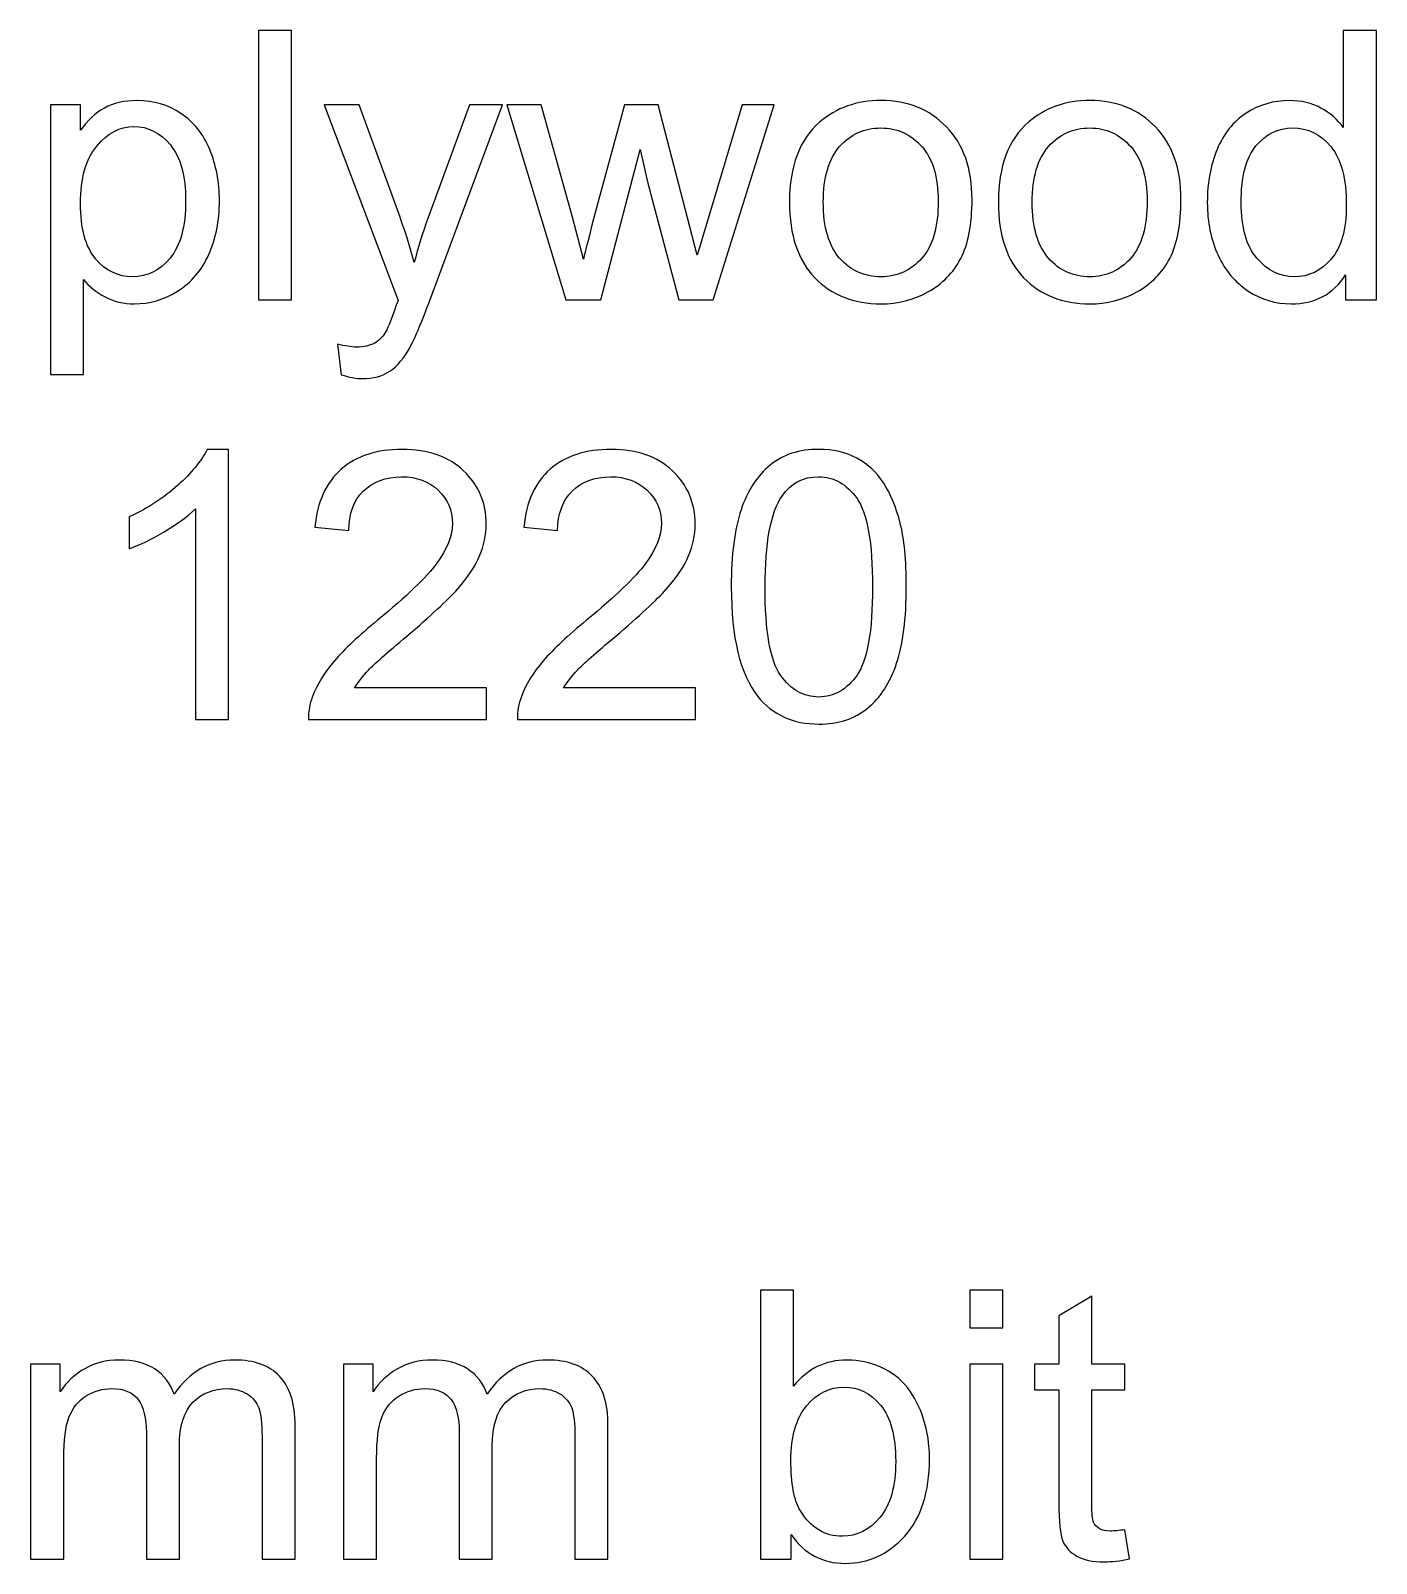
# Model space of a CAD drawing. Header units: centimetres. Extents: x -192 to 192, y -120 to 148.
# Drawn here: x -154.87 to -129.99, y 111.91 to 140.24 of the extents above; entities that cross this region are included whole.
import ezdxf

# ---------------------------------------------------------------- set-up
doc = ezdxf.new("R2010")
doc.units = ezdxf.units.CM
doc.header["$MEASUREMENT"] = 0
doc.layers.add('layer 1', color=7, linetype='Continuous')

msp = doc.modelspace()

# ---------------------------------------------------------------- linework, layer by layer
at = {"layer": 'layer 1', "color": 18}
for points, knots in [([(-150.65162, 135.26319), (-150.65162, 135.26319), (-150.65162, 140.23541), (-150.65162, 140.23541), (-150.65162, 140.23541), (-150.65162, 140.23541), (-150.04051, 140.23541), (-150.04051, 140.23541), (-150.04051, 140.23541), (-150.04051, 140.23541), (-150.04051, 135.26319), (-150.04051, 135.26319), (-150.04051, 135.26319), (-150.04051, 135.26319), (-150.65162, 135.26319), (-150.65162, 135.26319)], [0, 0, 0, 0, 0.2, 0.2, 0.2, 0.2, 0.4, 0.4, 0.4, 0.4, 0.6, 0.6, 0.6, 0.6, 1, 1, 1, 1]), ([(-130.55672, 135.26319), (-130.55672, 135.26319), (-130.55672, 135.72037), (-130.55672, 135.72037), (-130.55672, 135.72037), (-130.78473, 135.36504), (-131.12038, 135.1868), (-131.56366, 135.1868), (-131.56366, 135.1868), (-131.8507, 135.1868), (-132.11459, 135.2655), (-132.35417, 135.42407), (-132.35417, 135.42407), (-132.59491, 135.58148), (-132.78126, 135.80254), (-132.91436, 136.08495), (-132.91436, 136.08495), (-133.0463, 136.36851), (-133.11227, 136.69374), (-133.11227, 137.0618), (-133.11227, 137.0618), (-133.11227, 137.4206), (-133.05209, 137.74583), (-132.93288, 138.03865), (-132.93288, 138.03865), (-132.81251, 138.33032), (-132.63311, 138.55485), (-132.39352, 138.70995), (-132.39352, 138.70995), (-132.1551, 138.8662), (-131.88658, 138.94374), (-131.59144, 138.94374), (-131.59144, 138.94374), (-131.37385, 138.94374), (-131.18056, 138.89745), (-131.01158, 138.80601), (-131.01158, 138.80601), (-130.8426, 138.71458), (-130.70487, 138.59421), (-130.59839, 138.44722), (-130.59839, 138.44722), (-130.59839, 138.44722), (-130.59839, 140.23541), (-130.59839, 140.23541), (-130.59839, 140.23541), (-130.59839, 140.23541), (-129.98728, 140.23541), (-129.98728, 140.23541), (-129.98728, 140.23541), (-129.98728, 140.23541), (-129.98728, 135.26319), (-129.98728, 135.26319), (-129.98728, 135.26319), (-129.98728, 135.26319), (-130.55672, 135.26319), (-130.55672, 135.26319)], [0, 0, 0, 0, 0.06666667, 0.06666667, 0.06666667, 0.06666667, 0.13333333, 0.13333333, 0.13333333, 0.13333333, 0.2, 0.2, 0.2, 0.2, 0.26666667, 0.26666667, 0.26666667, 0.26666667, 0.33333333, 0.33333333, 0.33333333, 0.33333333, 0.4, 0.4, 0.4, 0.4, 0.46666667, 0.46666667, 0.46666667, 0.46666667, 0.53333333, 0.53333333, 0.53333333, 0.53333333, 0.6, 0.6, 0.6, 0.6, 0.66666667, 0.66666667, 0.66666667, 0.66666667, 0.73333333, 0.73333333, 0.73333333, 0.73333333, 0.8, 0.8, 0.8, 0.8, 0.86666667, 0.86666667, 0.86666667, 0.86666667, 1, 1, 1, 1]), ([(-154.5, 133.88125), (-154.5, 133.88125), (-154.5, 138.86735), (-154.5, 138.86735), (-154.5, 138.86735), (-154.5, 138.86735), (-153.94444, 138.86735), (-153.94444, 138.86735), (-153.94444, 138.86735), (-153.94444, 138.86735), (-153.94444, 138.39398), (-153.94444, 138.39398), (-153.94444, 138.39398), (-153.81365, 138.57685), (-153.66551, 138.71458), (-153.5, 138.80601), (-153.5, 138.80601), (-153.33565, 138.89745), (-153.13541, 138.94374), (-152.90046, 138.94374), (-152.90046, 138.94374), (-152.59259, 138.94374), (-152.32176, 138.86504), (-152.0868, 138.70647), (-152.0868, 138.70647), (-151.85185, 138.54907), (-151.67477, 138.32569), (-151.5544, 138.03865), (-151.5544, 138.03865), (-151.43518, 137.75046), (-151.375, 137.43564), (-151.375, 137.09189), (-151.375, 137.09189), (-151.375, 136.72499), (-151.44097, 136.39398), (-151.57292, 136.09884), (-151.57292, 136.09884), (-151.70486, 135.80486), (-151.89699, 135.57916), (-152.1493, 135.42175), (-152.1493, 135.42175), (-152.40046, 135.2655), (-152.66551, 135.1868), (-152.94328, 135.1868), (-152.94328, 135.1868), (-153.14699, 135.1868), (-153.32986, 135.22963), (-153.49074, 135.31527), (-153.49074, 135.31527), (-153.65278, 135.40092), (-153.78472, 135.50856), (-153.88889, 135.63935), (-153.88889, 135.63935), (-153.88889, 135.63935), (-153.88889, 133.88125), (-153.88889, 133.88125), (-153.88889, 133.88125), (-153.88889, 133.88125), (-154.5, 133.88125), (-154.5, 133.88125)], [0, 0, 0, 0, 0.0625, 0.0625, 0.0625, 0.0625, 0.125, 0.125, 0.125, 0.125, 0.1875, 0.1875, 0.1875, 0.1875, 0.25, 0.25, 0.25, 0.25, 0.3125, 0.3125, 0.3125, 0.3125, 0.375, 0.375, 0.375, 0.375, 0.4375, 0.4375, 0.4375, 0.4375, 0.5, 0.5, 0.5, 0.5, 0.5625, 0.5625, 0.5625, 0.5625, 0.625, 0.625, 0.625, 0.625, 0.6875, 0.6875, 0.6875, 0.6875, 0.75, 0.75, 0.75, 0.75, 0.8125, 0.8125, 0.8125, 0.8125, 0.875, 0.875, 0.875, 0.875, 1, 1, 1, 1]), ([(-149.12268, 133.87777), (-149.12268, 133.87777), (-149.19213, 134.44259), (-149.19213, 134.44259), (-149.19213, 134.44259), (-149.05787, 134.40671), (-148.94213, 134.38819), (-148.84259, 134.38819), (-148.84259, 134.38819), (-148.70602, 134.38819), (-148.59722, 134.41134), (-148.5162, 134.45648), (-148.5162, 134.45648), (-148.43403, 134.50162), (-148.3669, 134.56527), (-148.31481, 134.64629), (-148.31481, 134.64629), (-148.27662, 134.70763), (-148.21412, 134.85926), (-148.12847, 135.10231), (-148.12847, 135.10231), (-148.1169, 135.13588), (-148.09954, 135.18564), (-148.07407, 135.25162), (-148.07407, 135.25162), (-148.07407, 135.25162), (-149.44213, 138.86735), (-149.44213, 138.86735), (-149.44213, 138.86735), (-149.44213, 138.86735), (-148.78935, 138.86735), (-148.78935, 138.86735), (-148.78935, 138.86735), (-148.78935, 138.86735), (-148.03704, 136.78634), (-148.03704, 136.78634), (-148.03704, 136.78634), (-147.93866, 136.52361), (-147.85185, 136.24583), (-147.77431, 135.95416), (-147.77431, 135.95416), (-147.7037, 136.22847), (-147.62037, 136.4993), (-147.52315, 136.7655), (-147.52315, 136.7655), (-147.52315, 136.7655), (-146.75463, 138.86735), (-146.75463, 138.86735), (-146.75463, 138.86735), (-146.75463, 138.86735), (-146.14468, 138.86735), (-146.14468, 138.86735), (-146.14468, 138.86735), (-146.14468, 138.86735), (-147.50694, 135.20069), (-147.50694, 135.20069), (-147.50694, 135.20069), (-147.65394, 134.80601), (-147.76852, 134.53518), (-147.85069, 134.38588), (-147.85069, 134.38588), (-147.95949, 134.18564), (-148.08449, 134.03865), (-148.22454, 133.9449), (-148.22454, 133.9449), (-148.36574, 133.85115), (-148.53356, 133.80486), (-148.72801, 133.80486), (-148.72801, 133.80486), (-148.84606, 133.80486), (-148.97801, 133.82916), (-149.12268, 133.87777)], [0, 0, 0, 0, 0.05263158, 0.05263158, 0.05263158, 0.05263158, 0.10526316, 0.10526316, 0.10526316, 0.10526316, 0.15789474, 0.15789474, 0.15789474, 0.15789474, 0.21052632, 0.21052632, 0.21052632, 0.21052632, 0.26315789, 0.26315789, 0.26315789, 0.26315789, 0.31578947, 0.31578947, 0.31578947, 0.31578947, 0.36842105, 0.36842105, 0.36842105, 0.36842105, 0.42105263, 0.42105263, 0.42105263, 0.42105263, 0.47368421, 0.47368421, 0.47368421, 0.47368421, 0.52631579, 0.52631579, 0.52631579, 0.52631579, 0.57894737, 0.57894737, 0.57894737, 0.57894737, 0.63157895, 0.63157895, 0.63157895, 0.63157895, 0.68421053, 0.68421053, 0.68421053, 0.68421053, 0.73684211, 0.73684211, 0.73684211, 0.73684211, 0.78947368, 0.78947368, 0.78947368, 0.78947368, 0.84210526, 0.84210526, 0.84210526, 0.84210526, 0.89473684, 0.89473684, 0.89473684, 0.89473684, 1, 1, 1, 1]), ([(-144.97454, 135.26319), (-144.97454, 135.26319), (-146.06366, 138.86735), (-146.06366, 138.86735), (-146.06366, 138.86735), (-146.06366, 138.86735), (-145.42477, 138.86735), (-145.42477, 138.86735), (-145.42477, 138.86735), (-145.42477, 138.86735), (-144.84954, 136.78749), (-144.84954, 136.78749), (-144.84954, 136.78749), (-144.84954, 136.78749), (-144.64584, 136.01319), (-144.64584, 136.01319), (-144.64584, 136.01319), (-144.63773, 136.05138), (-144.57523, 136.29907), (-144.45949, 136.75624), (-144.45949, 136.75624), (-144.45949, 136.75624), (-143.88889, 138.86735), (-143.88889, 138.86735), (-143.88889, 138.86735), (-143.88889, 138.86735), (-143.26273, 138.86735), (-143.26273, 138.86735), (-143.26273, 138.86735), (-143.26273, 138.86735), (-142.71991, 136.77476), (-142.71991, 136.77476), (-142.71991, 136.77476), (-142.71991, 136.77476), (-142.54283, 136.08842), (-142.54283, 136.08842), (-142.54283, 136.08842), (-142.54283, 136.08842), (-142.33565, 136.78402), (-142.33565, 136.78402), (-142.33565, 136.78402), (-142.33565, 136.78402), (-141.71297, 138.86735), (-141.71297, 138.86735), (-141.71297, 138.86735), (-141.71297, 138.86735), (-141.11922, 138.86735), (-141.11922, 138.86735), (-141.11922, 138.86735), (-141.11922, 138.86735), (-142.25, 135.26319), (-142.25, 135.26319), (-142.25, 135.26319), (-142.25, 135.26319), (-142.88195, 135.26319), (-142.88195, 135.26319), (-142.88195, 135.26319), (-142.88195, 135.26319), (-143.45371, 137.41944), (-143.45371, 137.41944), (-143.45371, 137.41944), (-143.45371, 137.41944), (-143.59838, 138.03634), (-143.59838, 138.03634), (-143.59838, 138.03634), (-143.59838, 138.03634), (-144.32755, 135.26319), (-144.32755, 135.26319), (-144.32755, 135.26319), (-144.32755, 135.26319), (-144.97454, 135.26319), (-144.97454, 135.26319)], [0, 0, 0, 0, 0.05263158, 0.05263158, 0.05263158, 0.05263158, 0.10526316, 0.10526316, 0.10526316, 0.10526316, 0.15789474, 0.15789474, 0.15789474, 0.15789474, 0.21052632, 0.21052632, 0.21052632, 0.21052632, 0.26315789, 0.26315789, 0.26315789, 0.26315789, 0.31578947, 0.31578947, 0.31578947, 0.31578947, 0.36842105, 0.36842105, 0.36842105, 0.36842105, 0.42105263, 0.42105263, 0.42105263, 0.42105263, 0.47368421, 0.47368421, 0.47368421, 0.47368421, 0.52631579, 0.52631579, 0.52631579, 0.52631579, 0.57894737, 0.57894737, 0.57894737, 0.57894737, 0.63157895, 0.63157895, 0.63157895, 0.63157895, 0.68421053, 0.68421053, 0.68421053, 0.68421053, 0.73684211, 0.73684211, 0.73684211, 0.73684211, 0.78947368, 0.78947368, 0.78947368, 0.78947368, 0.84210526, 0.84210526, 0.84210526, 0.84210526, 0.89473684, 0.89473684, 0.89473684, 0.89473684, 1, 1, 1, 1]), ([(-140.83681, 137.06527), (-140.83681, 137.73078), (-140.65163, 138.22384), (-140.2801, 138.54444), (-140.2801, 138.54444), (-139.97107, 138.81064), (-139.5926, 138.94374), (-139.147, 138.94374), (-139.147, 138.94374), (-138.65279, 138.94374), (-138.24769, 138.78171), (-137.93288, 138.45763), (-137.93288, 138.45763), (-137.61922, 138.13472), (-137.46182, 137.6868), (-137.46182, 137.1162), (-137.46182, 137.1162), (-137.46182, 136.65324), (-137.53126, 136.28981), (-137.67015, 136.02476), (-137.67015, 136.02476), (-137.80904, 135.75972), (-138.01158, 135.5537), (-138.27779, 135.40671), (-138.27779, 135.40671), (-138.54283, 135.25972), (-138.83334, 135.1868), (-139.147, 135.1868), (-139.147, 135.1868), (-139.65163, 135.1868), (-140.05904, 135.34768), (-140.37038, 135.6706), (-140.37038, 135.6706), (-140.68172, 135.99351), (-140.83681, 136.45879), (-140.83681, 137.06527)], [0, 0, 0, 0, 0.1, 0.1, 0.1, 0.1, 0.2, 0.2, 0.2, 0.2, 0.3, 0.3, 0.3, 0.3, 0.4, 0.4, 0.4, 0.4, 0.5, 0.5, 0.5, 0.5, 0.6, 0.6, 0.6, 0.6, 0.7, 0.7, 0.7, 0.7, 0.8, 0.8, 0.8, 0.8, 1, 1, 1, 1]), ([(-136.97454, 137.06527), (-136.97454, 137.73078), (-136.78936, 138.22384), (-136.41783, 138.54444), (-136.41783, 138.54444), (-136.1088, 138.81064), (-135.73033, 138.94374), (-135.28473, 138.94374), (-135.28473, 138.94374), (-134.79052, 138.94374), (-134.38542, 138.78171), (-134.07061, 138.45763), (-134.07061, 138.45763), (-133.75695, 138.13472), (-133.59955, 137.6868), (-133.59955, 137.1162), (-133.59955, 137.1162), (-133.59955, 136.65324), (-133.66899, 136.28981), (-133.80788, 136.02476), (-133.80788, 136.02476), (-133.94677, 135.75972), (-134.14931, 135.5537), (-134.41552, 135.40671), (-134.41552, 135.40671), (-134.68056, 135.25972), (-134.97107, 135.1868), (-135.28473, 135.1868), (-135.28473, 135.1868), (-135.78936, 135.1868), (-136.19677, 135.34768), (-136.50811, 135.6706), (-136.50811, 135.6706), (-136.81945, 135.99351), (-136.97454, 136.45879), (-136.97454, 137.06527)], [0, 0, 0, 0, 0.1, 0.1, 0.1, 0.1, 0.2, 0.2, 0.2, 0.2, 0.3, 0.3, 0.3, 0.3, 0.4, 0.4, 0.4, 0.4, 0.5, 0.5, 0.5, 0.5, 0.6, 0.6, 0.6, 0.6, 0.7, 0.7, 0.7, 0.7, 0.8, 0.8, 0.8, 0.8, 1, 1, 1, 1]), ([(-153.94444, 137.04328), (-153.94444, 136.58148), (-153.85069, 136.24004), (-153.66435, 136.01898), (-153.66435, 136.01898), (-153.47685, 135.79791), (-153.25, 135.6868), (-152.98379, 135.6868), (-152.98379, 135.6868), (-152.71296, 135.6868), (-152.48148, 135.80138), (-152.28935, 136.03055), (-152.28935, 136.03055), (-152.09606, 136.25972), (-152, 136.61388), (-152, 137.09421), (-152, 137.09421), (-152, 137.55254), (-152.09375, 137.89513), (-152.28241, 138.12314), (-152.28241, 138.12314), (-152.47106, 138.35115), (-152.6956, 138.46458), (-152.95717, 138.46458), (-152.95717, 138.46458), (-153.21643, 138.46458), (-153.4456, 138.34305), (-153.64467, 138.10115), (-153.64467, 138.10115), (-153.8449, 137.8581), (-153.94444, 137.50624), (-153.94444, 137.04328)], [0, 0, 0, 0, 0.11111111, 0.11111111, 0.11111111, 0.11111111, 0.22222222, 0.22222222, 0.22222222, 0.22222222, 0.33333333, 0.33333333, 0.33333333, 0.33333333, 0.44444444, 0.44444444, 0.44444444, 0.44444444, 0.55555556, 0.55555556, 0.55555556, 0.55555556, 0.66666667, 0.66666667, 0.66666667, 0.66666667, 0.77777778, 0.77777778, 0.77777778, 0.77777778, 1, 1, 1, 1]), ([(-140.21181, 137.06411), (-140.21181, 136.60347), (-140.11112, 136.25856), (-139.90973, 136.03055), (-139.90973, 136.03055), (-139.70718, 135.80138), (-139.45371, 135.6868), (-139.147, 135.6868), (-139.147, 135.6868), (-138.84376, 135.6868), (-138.59144, 135.80138), (-138.3889, 136.03171), (-138.3889, 136.03171), (-138.18751, 136.26203), (-138.08682, 136.61273), (-138.08682, 137.08379), (-138.08682, 137.08379), (-138.08682, 137.52823), (-138.18867, 137.86504), (-138.39121, 138.09305), (-138.39121, 138.09305), (-138.59376, 138.32222), (-138.84607, 138.4368), (-139.147, 138.4368), (-139.147, 138.4368), (-139.45371, 138.4368), (-139.70718, 138.32337), (-139.90973, 138.09536), (-139.90973, 138.09536), (-140.11112, 137.86736), (-140.21181, 137.52361), (-140.21181, 137.06411)], [0, 0, 0, 0, 0.11111111, 0.11111111, 0.11111111, 0.11111111, 0.22222222, 0.22222222, 0.22222222, 0.22222222, 0.33333333, 0.33333333, 0.33333333, 0.33333333, 0.44444444, 0.44444444, 0.44444444, 0.44444444, 0.55555556, 0.55555556, 0.55555556, 0.55555556, 0.66666667, 0.66666667, 0.66666667, 0.66666667, 0.77777778, 0.77777778, 0.77777778, 0.77777778, 1, 1, 1, 1]), ([(-136.34954, 137.06411), (-136.34954, 136.60347), (-136.24885, 136.25856), (-136.04746, 136.03055), (-136.04746, 136.03055), (-135.84491, 135.80138), (-135.59144, 135.6868), (-135.28473, 135.6868), (-135.28473, 135.6868), (-134.98149, 135.6868), (-134.72917, 135.80138), (-134.52663, 136.03171), (-134.52663, 136.03171), (-134.32524, 136.26203), (-134.22455, 136.61273), (-134.22455, 137.08379), (-134.22455, 137.08379), (-134.22455, 137.52823), (-134.3264, 137.86504), (-134.52894, 138.09305), (-134.52894, 138.09305), (-134.73149, 138.32222), (-134.9838, 138.4368), (-135.28473, 138.4368), (-135.28473, 138.4368), (-135.59144, 138.4368), (-135.84491, 138.32337), (-136.04746, 138.09536), (-136.04746, 138.09536), (-136.24885, 137.86736), (-136.34954, 137.52361), (-136.34954, 137.06411)], [0, 0, 0, 0, 0.11111111, 0.11111111, 0.11111111, 0.11111111, 0.22222222, 0.22222222, 0.22222222, 0.22222222, 0.33333333, 0.33333333, 0.33333333, 0.33333333, 0.44444444, 0.44444444, 0.44444444, 0.44444444, 0.55555556, 0.55555556, 0.55555556, 0.55555556, 0.66666667, 0.66666667, 0.66666667, 0.66666667, 0.77777778, 0.77777778, 0.77777778, 0.77777778, 1, 1, 1, 1]), ([(-132.48727, 137.06064), (-132.48727, 136.59999), (-132.39005, 136.25624), (-132.19445, 136.02824), (-132.19445, 136.02824), (-132.00001, 135.80023), (-131.76968, 135.6868), (-131.50464, 135.6868), (-131.50464, 135.6868), (-131.23727, 135.6868), (-131.01042, 135.7956), (-130.82292, 136.01319), (-130.82292, 136.01319), (-130.63658, 136.23078), (-130.54283, 136.56296), (-130.54283, 137.00972), (-130.54283, 137.00972), (-130.54283, 137.50046), (-130.63774, 137.86157), (-130.82871, 138.09189), (-130.82871, 138.09189), (-131.01852, 138.32222), (-131.25348, 138.4368), (-131.53241, 138.4368), (-131.53241, 138.4368), (-131.8044, 138.4368), (-132.03126, 138.32685), (-132.21413, 138.10578), (-132.21413, 138.10578), (-132.39584, 137.88472), (-132.48727, 137.53634), (-132.48727, 137.06064)], [0, 0, 0, 0, 0.11111111, 0.11111111, 0.11111111, 0.11111111, 0.22222222, 0.22222222, 0.22222222, 0.22222222, 0.33333333, 0.33333333, 0.33333333, 0.33333333, 0.44444444, 0.44444444, 0.44444444, 0.44444444, 0.55555556, 0.55555556, 0.55555556, 0.55555556, 0.66666667, 0.66666667, 0.66666667, 0.66666667, 0.77777778, 0.77777778, 0.77777778, 0.77777778, 1, 1, 1, 1]), ([(-151.20833, 127.5051), (-151.20833, 127.5051), (-151.81944, 127.5051), (-151.81944, 127.5051), (-151.81944, 127.5051), (-151.81944, 127.5051), (-151.81944, 131.3963), (-151.81944, 131.3963), (-151.81944, 131.3963), (-151.96643, 131.2551), (-152.15972, 131.11505), (-152.39814, 130.97501), (-152.39814, 130.97501), (-152.63657, 130.83496), (-152.85185, 130.72964), (-153.04166, 130.66019), (-153.04166, 130.66019), (-153.04166, 130.66019), (-153.04166, 131.25047), (-153.04166, 131.25047), (-153.04166, 131.25047), (-152.70023, 131.41019), (-152.40161, 131.60463), (-152.14583, 131.8338), (-152.14583, 131.8338), (-151.89004, 132.06181), (-151.70833, 132.28287), (-151.60185, 132.49815), (-151.60185, 132.49815), (-151.60185, 132.49815), (-151.20833, 132.49815), (-151.20833, 132.49815), (-151.20833, 132.49815), (-151.20833, 132.49815), (-151.20833, 127.5051), (-151.20833, 127.5051)], [0, 0, 0, 0, 0.1, 0.1, 0.1, 0.1, 0.2, 0.2, 0.2, 0.2, 0.3, 0.3, 0.3, 0.3, 0.4, 0.4, 0.4, 0.4, 0.5, 0.5, 0.5, 0.5, 0.6, 0.6, 0.6, 0.6, 0.7, 0.7, 0.7, 0.7, 0.8, 0.8, 0.8, 0.8, 1, 1, 1, 1]), ([(-146.43634, 128.08843), (-146.43634, 128.08843), (-146.43634, 127.5051), (-146.43634, 127.5051), (-146.43634, 127.5051), (-146.43634, 127.5051), (-149.728, 127.5051), (-149.728, 127.5051), (-149.728, 127.5051), (-149.73263, 127.65209), (-149.70833, 127.79329), (-149.65624, 127.92987), (-149.65624, 127.92987), (-149.57175, 128.15325), (-149.43633, 128.37431), (-149.24999, 128.59075), (-149.24999, 128.59075), (-149.06365, 128.80718), (-148.79745, 129.05718), (-148.45138, 129.34075), (-148.45138, 129.34075), (-147.91319, 129.78403), (-147.54745, 130.13473), (-147.35647, 130.39399), (-147.35647, 130.39399), (-147.16435, 130.65325), (-147.06828, 130.89862), (-147.06828, 131.1301), (-147.06828, 131.1301), (-147.06828, 131.372), (-147.15509, 131.5757), (-147.3287, 131.74237), (-147.3287, 131.74237), (-147.50231, 131.90788), (-147.72916, 131.99121), (-148.00809, 131.99121), (-148.00809, 131.99121), (-148.30323, 131.99121), (-148.53934, 131.90325), (-148.71643, 131.72732), (-148.71643, 131.72732), (-148.89351, 131.55255), (-148.98263, 131.3095), (-148.98495, 130.99815), (-148.98495, 130.99815), (-148.98495, 130.99815), (-149.60995, 131.06065), (-149.60995, 131.06065), (-149.60995, 131.06065), (-149.56712, 131.52825), (-149.40508, 131.88473), (-149.12499, 132.1301), (-149.12499, 132.1301), (-148.84374, 132.37547), (-148.46759, 132.49815), (-147.99421, 132.49815), (-147.99421, 132.49815), (-147.51735, 132.49815), (-147.13888, 132.36621), (-146.8611, 132.10116), (-146.8611, 132.10116), (-146.58217, 131.83612), (-146.44328, 131.50741), (-146.44328, 131.11621), (-146.44328, 131.11621), (-146.44328, 130.91713), (-146.48379, 130.72153), (-146.56597, 130.5294), (-146.56597, 130.5294), (-146.64698, 130.33612), (-146.7824, 130.13357), (-146.97106, 129.92061), (-146.97106, 129.92061), (-147.16087, 129.7088), (-147.47453, 129.41598), (-147.91203, 129.04561), (-147.91203, 129.04561), (-148.27893, 128.73774), (-148.51504, 128.5294), (-148.61921, 128.41945), (-148.61921, 128.41945), (-148.72337, 128.3095), (-148.80902, 128.19954), (-148.87731, 128.08843), (-148.87731, 128.08843), (-148.87731, 128.08843), (-146.43634, 128.08843), (-146.43634, 128.08843)], [0, 0, 0, 0, 0.04347826, 0.04347826, 0.04347826, 0.04347826, 0.08695652, 0.08695652, 0.08695652, 0.08695652, 0.13043478, 0.13043478, 0.13043478, 0.13043478, 0.17391304, 0.17391304, 0.17391304, 0.17391304, 0.2173913, 0.2173913, 0.2173913, 0.2173913, 0.26086957, 0.26086957, 0.26086957, 0.26086957, 0.30434783, 0.30434783, 0.30434783, 0.30434783, 0.34782609, 0.34782609, 0.34782609, 0.34782609, 0.39130435, 0.39130435, 0.39130435, 0.39130435, 0.43478261, 0.43478261, 0.43478261, 0.43478261, 0.47826087, 0.47826087, 0.47826087, 0.47826087, 0.52173913, 0.52173913, 0.52173913, 0.52173913, 0.56521739, 0.56521739, 0.56521739, 0.56521739, 0.60869565, 0.60869565, 0.60869565, 0.60869565, 0.65217391, 0.65217391, 0.65217391, 0.65217391, 0.69565217, 0.69565217, 0.69565217, 0.69565217, 0.73913043, 0.73913043, 0.73913043, 0.73913043, 0.7826087, 0.7826087, 0.7826087, 0.7826087, 0.82608696, 0.82608696, 0.82608696, 0.82608696, 0.86956522, 0.86956522, 0.86956522, 0.86956522, 0.91304348, 0.91304348, 0.91304348, 0.91304348, 1, 1, 1, 1]), ([(-142.57407, 128.08843), (-142.57407, 128.08843), (-142.57407, 127.5051), (-142.57407, 127.5051), (-142.57407, 127.5051), (-142.57407, 127.5051), (-145.86573, 127.5051), (-145.86573, 127.5051), (-145.86573, 127.5051), (-145.87036, 127.65209), (-145.84606, 127.79329), (-145.79397, 127.92987), (-145.79397, 127.92987), (-145.70948, 128.15325), (-145.57406, 128.37431), (-145.38772, 128.59075), (-145.38772, 128.59075), (-145.20138, 128.80718), (-144.93518, 129.05718), (-144.58911, 129.34075), (-144.58911, 129.34075), (-144.05092, 129.78403), (-143.68518, 130.13473), (-143.4942, 130.39399), (-143.4942, 130.39399), (-143.30208, 130.65325), (-143.20601, 130.89862), (-143.20601, 131.1301), (-143.20601, 131.1301), (-143.20601, 131.372), (-143.29282, 131.5757), (-143.46643, 131.74237), (-143.46643, 131.74237), (-143.64004, 131.90788), (-143.86689, 131.99121), (-144.14582, 131.99121), (-144.14582, 131.99121), (-144.44096, 131.99121), (-144.67707, 131.90325), (-144.85416, 131.72732), (-144.85416, 131.72732), (-145.03124, 131.55255), (-145.12036, 131.3095), (-145.12268, 130.99815), (-145.12268, 130.99815), (-145.12268, 130.99815), (-145.74768, 131.06065), (-145.74768, 131.06065), (-145.74768, 131.06065), (-145.70485, 131.52825), (-145.54281, 131.88473), (-145.26272, 132.1301), (-145.26272, 132.1301), (-144.98147, 132.37547), (-144.60532, 132.49815), (-144.13194, 132.49815), (-144.13194, 132.49815), (-143.65508, 132.49815), (-143.27661, 132.36621), (-142.99883, 132.10116), (-142.99883, 132.10116), (-142.7199, 131.83612), (-142.58101, 131.50741), (-142.58101, 131.11621), (-142.58101, 131.11621), (-142.58101, 130.91713), (-142.62152, 130.72153), (-142.7037, 130.5294), (-142.7037, 130.5294), (-142.78471, 130.33612), (-142.92013, 130.13357), (-143.10879, 129.92061), (-143.10879, 129.92061), (-143.2986, 129.7088), (-143.61226, 129.41598), (-144.04976, 129.04561), (-144.04976, 129.04561), (-144.41666, 128.73774), (-144.65277, 128.5294), (-144.75694, 128.41945), (-144.75694, 128.41945), (-144.8611, 128.3095), (-144.94675, 128.19954), (-145.01504, 128.08843), (-145.01504, 128.08843), (-145.01504, 128.08843), (-142.57407, 128.08843), (-142.57407, 128.08843)], [0, 0, 0, 0, 0.04347826, 0.04347826, 0.04347826, 0.04347826, 0.08695652, 0.08695652, 0.08695652, 0.08695652, 0.13043478, 0.13043478, 0.13043478, 0.13043478, 0.17391304, 0.17391304, 0.17391304, 0.17391304, 0.2173913, 0.2173913, 0.2173913, 0.2173913, 0.26086957, 0.26086957, 0.26086957, 0.26086957, 0.30434783, 0.30434783, 0.30434783, 0.30434783, 0.34782609, 0.34782609, 0.34782609, 0.34782609, 0.39130435, 0.39130435, 0.39130435, 0.39130435, 0.43478261, 0.43478261, 0.43478261, 0.43478261, 0.47826087, 0.47826087, 0.47826087, 0.47826087, 0.52173913, 0.52173913, 0.52173913, 0.52173913, 0.56521739, 0.56521739, 0.56521739, 0.56521739, 0.60869565, 0.60869565, 0.60869565, 0.60869565, 0.65217391, 0.65217391, 0.65217391, 0.65217391, 0.69565217, 0.69565217, 0.69565217, 0.69565217, 0.73913043, 0.73913043, 0.73913043, 0.73913043, 0.7826087, 0.7826087, 0.7826087, 0.7826087, 0.82608696, 0.82608696, 0.82608696, 0.82608696, 0.86956522, 0.86956522, 0.86956522, 0.86956522, 0.91304348, 0.91304348, 0.91304348, 0.91304348, 1, 1, 1, 1]), ([(-141.91318, 129.9588), (-141.91318, 130.54561), (-141.853, 131.02014), (-141.73263, 131.37894), (-141.73263, 131.37894), (-141.6111, 131.73889), (-141.4317, 132.01551), (-141.19328, 132.2088), (-141.19328, 132.2088), (-140.95601, 132.40209), (-140.65624, 132.49815), (-140.29513, 132.49815), (-140.29513, 132.49815), (-140.02893, 132.49815), (-139.79513, 132.44491), (-139.59258, 132.33727), (-139.59258, 132.33727), (-139.39119, 132.22963), (-139.22453, 132.07454), (-139.0949, 131.872), (-139.0949, 131.872), (-138.96527, 131.67061), (-138.86342, 131.42408), (-138.78934, 131.13357), (-138.78934, 131.13357), (-138.71411, 130.84306), (-138.67707, 130.4507), (-138.67707, 129.9588), (-138.67707, 129.9588), (-138.67707, 129.37547), (-138.73726, 128.90325), (-138.85647, 128.54445), (-138.85647, 128.54445), (-138.97569, 128.1845), (-139.15508, 127.90788), (-139.39351, 127.71343), (-139.39351, 127.71343), (-139.63078, 127.51899), (-139.9317, 127.42177), (-140.29513, 127.42177), (-140.29513, 127.42177), (-140.77314, 127.42177), (-141.1493, 127.59191), (-141.42244, 127.93334), (-141.42244, 127.93334), (-141.74999, 128.35001), (-141.91318, 129.02478), (-141.91318, 129.9588)], [0, 0, 0, 0, 0.07692308, 0.07692308, 0.07692308, 0.07692308, 0.15384615, 0.15384615, 0.15384615, 0.15384615, 0.23076923, 0.23076923, 0.23076923, 0.23076923, 0.30769231, 0.30769231, 0.30769231, 0.30769231, 0.38461538, 0.38461538, 0.38461538, 0.38461538, 0.46153846, 0.46153846, 0.46153846, 0.46153846, 0.53846154, 0.53846154, 0.53846154, 0.53846154, 0.61538462, 0.61538462, 0.61538462, 0.61538462, 0.69230769, 0.69230769, 0.69230769, 0.69230769, 0.76923077, 0.76923077, 0.76923077, 0.76923077, 0.84615385, 0.84615385, 0.84615385, 0.84615385, 1, 1, 1, 1]), ([(-141.28818, 129.95649), (-141.28818, 129.1382), (-141.19328, 128.59422), (-141.0023, 128.3257), (-141.0023, 128.3257), (-140.81133, 128.05603), (-140.57522, 127.92177), (-140.29513, 127.92177), (-140.29513, 127.92177), (-140.01504, 127.92177), (-139.77893, 128.05718), (-139.58795, 128.32686), (-139.58795, 128.32686), (-139.39698, 128.59769), (-139.30207, 129.14052), (-139.30207, 129.95649), (-139.30207, 129.95649), (-139.30207, 130.77477), (-139.39698, 131.31876), (-139.58795, 131.58727), (-139.58795, 131.58727), (-139.77777, 131.85695), (-140.01619, 131.99121), (-140.30207, 131.99121), (-140.30207, 131.99121), (-140.58217, 131.99121), (-140.8067, 131.872), (-140.97453, 131.63473), (-140.97453, 131.63473), (-141.18402, 131.33264), (-141.28818, 130.77246), (-141.28818, 129.95649)], [0, 0, 0, 0, 0.11111111, 0.11111111, 0.11111111, 0.11111111, 0.22222222, 0.22222222, 0.22222222, 0.22222222, 0.33333333, 0.33333333, 0.33333333, 0.33333333, 0.44444444, 0.44444444, 0.44444444, 0.44444444, 0.55555556, 0.55555556, 0.55555556, 0.55555556, 0.66666667, 0.66666667, 0.66666667, 0.66666667, 0.77777778, 0.77777778, 0.77777778, 0.77777778, 1, 1, 1, 1]), ([(-140.80439, 111.98892), (-140.80439, 111.98892), (-141.37383, 111.98892), (-141.37383, 111.98892), (-141.37383, 111.98892), (-141.37383, 111.98892), (-141.37383, 116.96114), (-141.37383, 116.96114), (-141.37383, 116.96114), (-141.37383, 116.96114), (-140.76272, 116.96114), (-140.76272, 116.96114), (-140.76272, 116.96114), (-140.76272, 116.96114), (-140.76272, 115.18683), (-140.76272, 115.18683), (-140.76272, 115.18683), (-140.50462, 115.50859), (-140.17592, 115.66947), (-139.77545, 115.66947), (-139.77545, 115.66947), (-139.55439, 115.66947), (-139.34374, 115.62549), (-139.14582, 115.53637), (-139.14582, 115.53637), (-138.94791, 115.44725), (-138.78587, 115.32109), (-138.6574, 115.16021), (-138.6574, 115.16021), (-138.53008, 114.99818), (-138.42939, 114.80373), (-138.35763, 114.57572), (-138.35763, 114.57572), (-138.28471, 114.34887), (-138.24883, 114.10466), (-138.24883, 113.8454), (-138.24883, 113.8454), (-138.24883, 113.22966), (-138.40161, 112.75281), (-138.70601, 112.41716), (-138.70601, 112.41716), (-139.01156, 112.08036), (-139.3773, 111.91253), (-139.80439, 111.91253), (-139.80439, 111.91253), (-140.22916, 111.91253), (-140.56249, 112.08961), (-140.80439, 112.44262), (-140.80439, 112.44262), (-140.80439, 112.44262), (-140.80439, 111.98892), (-140.80439, 111.98892)], [0, 0, 0, 0, 0.07142857, 0.07142857, 0.07142857, 0.07142857, 0.14285714, 0.14285714, 0.14285714, 0.14285714, 0.21428571, 0.21428571, 0.21428571, 0.21428571, 0.28571429, 0.28571429, 0.28571429, 0.28571429, 0.35714286, 0.35714286, 0.35714286, 0.35714286, 0.42857143, 0.42857143, 0.42857143, 0.42857143, 0.5, 0.5, 0.5, 0.5, 0.57142857, 0.57142857, 0.57142857, 0.57142857, 0.64285714, 0.64285714, 0.64285714, 0.64285714, 0.71428571, 0.71428571, 0.71428571, 0.71428571, 0.78571429, 0.78571429, 0.78571429, 0.78571429, 0.85714286, 0.85714286, 0.85714286, 0.85714286, 1, 1, 1, 1]), ([(-137.50462, 116.2667), (-137.50462, 116.2667), (-137.50462, 116.96114), (-137.50462, 116.96114), (-137.50462, 116.96114), (-137.50462, 116.96114), (-136.89351, 116.96114), (-136.89351, 116.96114), (-136.89351, 116.96114), (-136.89351, 116.96114), (-136.89351, 116.2667), (-136.89351, 116.2667), (-136.89351, 116.2667), (-136.89351, 116.2667), (-137.50462, 116.2667), (-137.50462, 116.2667)], [0, 0, 0, 0, 0.2, 0.2, 0.2, 0.2, 0.4, 0.4, 0.4, 0.4, 0.6, 0.6, 0.6, 0.6, 1, 1, 1, 1]), ([(-134.63541, 112.53406), (-134.63541, 112.53406), (-134.55208, 111.99471), (-134.55208, 111.99471), (-134.55208, 111.99471), (-134.72337, 111.95883), (-134.87731, 111.94031), (-135.01157, 111.94031), (-135.01157, 111.94031), (-135.23263, 111.94031), (-135.40393, 111.97503), (-135.52661, 112.04563), (-135.52661, 112.04563), (-135.64814, 112.11623), (-135.73379, 112.20767), (-135.78356, 112.32225), (-135.78356, 112.32225), (-135.83332, 112.43684), (-135.85763, 112.67758), (-135.85763, 113.04447), (-135.85763, 113.04447), (-135.85763, 113.04447), (-135.85763, 115.12086), (-135.85763, 115.12086), (-135.85763, 115.12086), (-135.85763, 115.12086), (-136.30902, 115.12086), (-136.30902, 115.12086), (-136.30902, 115.12086), (-136.30902, 115.12086), (-136.30902, 115.59308), (-136.30902, 115.59308), (-136.30902, 115.59308), (-136.30902, 115.59308), (-135.85763, 115.59308), (-135.85763, 115.59308), (-135.85763, 115.59308), (-135.85763, 115.59308), (-135.85763, 116.48429), (-135.85763, 116.48429), (-135.85763, 116.48429), (-135.85763, 116.48429), (-135.24652, 116.85119), (-135.24652, 116.85119), (-135.24652, 116.85119), (-135.24652, 116.85119), (-135.24652, 115.59308), (-135.24652, 115.59308), (-135.24652, 115.59308), (-135.24652, 115.59308), (-134.63541, 115.59308), (-134.63541, 115.59308), (-134.63541, 115.59308), (-134.63541, 115.59308), (-134.63541, 115.12086), (-134.63541, 115.12086), (-134.63541, 115.12086), (-134.63541, 115.12086), (-135.24652, 115.12086), (-135.24652, 115.12086), (-135.24652, 115.12086), (-135.24652, 115.12086), (-135.24652, 113.00975), (-135.24652, 113.00975), (-135.24652, 113.00975), (-135.24652, 112.83498), (-135.2361, 112.72272), (-135.21411, 112.67295), (-135.21411, 112.67295), (-135.19328, 112.62318), (-135.15856, 112.58383), (-135.10995, 112.55373), (-135.10995, 112.55373), (-135.06133, 112.5248), (-134.99189, 112.50975), (-134.90161, 112.50975), (-134.90161, 112.50975), (-134.83448, 112.50975), (-134.74536, 112.51785), (-134.63541, 112.53406)], [0, 0, 0, 0, 0.04761905, 0.04761905, 0.04761905, 0.04761905, 0.0952381, 0.0952381, 0.0952381, 0.0952381, 0.14285714, 0.14285714, 0.14285714, 0.14285714, 0.19047619, 0.19047619, 0.19047619, 0.19047619, 0.23809524, 0.23809524, 0.23809524, 0.23809524, 0.28571429, 0.28571429, 0.28571429, 0.28571429, 0.33333333, 0.33333333, 0.33333333, 0.33333333, 0.38095238, 0.38095238, 0.38095238, 0.38095238, 0.42857143, 0.42857143, 0.42857143, 0.42857143, 0.47619048, 0.47619048, 0.47619048, 0.47619048, 0.52380952, 0.52380952, 0.52380952, 0.52380952, 0.57142857, 0.57142857, 0.57142857, 0.57142857, 0.61904762, 0.61904762, 0.61904762, 0.61904762, 0.66666667, 0.66666667, 0.66666667, 0.66666667, 0.71428571, 0.71428571, 0.71428571, 0.71428571, 0.76190476, 0.76190476, 0.76190476, 0.76190476, 0.80952381, 0.80952381, 0.80952381, 0.80952381, 0.85714286, 0.85714286, 0.85714286, 0.85714286, 0.9047619, 0.9047619, 0.9047619, 0.9047619, 1, 1, 1, 1]), ([(-154.86573, 111.98892), (-154.86573, 111.98892), (-154.86573, 115.59308), (-154.86573, 115.59308), (-154.86573, 115.59308), (-154.86573, 115.59308), (-154.31712, 115.59308), (-154.31712, 115.59308), (-154.31712, 115.59308), (-154.31712, 115.59308), (-154.31712, 115.08383), (-154.31712, 115.08383), (-154.31712, 115.08383), (-154.20485, 115.25975), (-154.05438, 115.40211), (-153.86688, 115.50859), (-153.86688, 115.50859), (-153.67939, 115.61623), (-153.46642, 115.66947), (-153.22684, 115.66947), (-153.22684, 115.66947), (-152.96064, 115.66947), (-152.74189, 115.61392), (-152.57175, 115.50396), (-152.57175, 115.50396), (-152.40161, 115.39285), (-152.28124, 115.23892), (-152.21179, 115.03984), (-152.21179, 115.03984), (-151.92476, 115.45998), (-151.55323, 115.66947), (-151.0949, 115.66947), (-151.0949, 115.66947), (-150.7361, 115.66947), (-150.45948, 115.57109), (-150.26735, 115.37318), (-150.26735, 115.37318), (-150.07406, 115.17526), (-149.97684, 114.87086), (-149.97684, 114.45998), (-149.97684, 114.45998), (-149.97684, 114.45998), (-149.97684, 111.98892), (-149.97684, 111.98892), (-149.97684, 111.98892), (-149.97684, 111.98892), (-150.58795, 111.98892), (-150.58795, 111.98892), (-150.58795, 111.98892), (-150.58795, 111.98892), (-150.58795, 114.25744), (-150.58795, 114.25744), (-150.58795, 114.25744), (-150.58795, 114.50049), (-150.60879, 114.67642), (-150.64814, 114.78406), (-150.64814, 114.78406), (-150.68749, 114.8917), (-150.75925, 114.97734), (-150.86457, 115.04332), (-150.86457, 115.04332), (-150.96874, 115.10929), (-151.09142, 115.1417), (-151.23147, 115.1417), (-151.23147, 115.1417), (-151.4861, 115.1417), (-151.69675, 115.05721), (-151.86457, 114.88938), (-151.86457, 114.88938), (-152.0324, 114.7204), (-152.11573, 114.45072), (-152.11573, 114.08035), (-152.11573, 114.08035), (-152.11573, 114.08035), (-152.11573, 111.98892), (-152.11573, 111.98892), (-152.11573, 111.98892), (-152.11573, 111.98892), (-152.72684, 111.98892), (-152.72684, 111.98892), (-152.72684, 111.98892), (-152.72684, 111.98892), (-152.72684, 114.32804), (-152.72684, 114.32804), (-152.72684, 114.32804), (-152.72684, 114.59887), (-152.77661, 114.80258), (-152.87614, 114.93799), (-152.87614, 114.93799), (-152.97568, 115.07341), (-153.13888, 115.1417), (-153.36457, 115.1417), (-153.36457, 115.1417), (-153.53587, 115.1417), (-153.69443, 115.09656), (-153.84026, 115.00628), (-153.84026, 115.00628), (-153.9861, 114.916), (-154.09142, 114.78406), (-154.15739, 114.60929), (-154.15739, 114.60929), (-154.22221, 114.43568), (-154.25462, 114.18452), (-154.25462, 113.85697), (-154.25462, 113.85697), (-154.25462, 113.85697), (-154.25462, 111.98892), (-154.25462, 111.98892), (-154.25462, 111.98892), (-154.25462, 111.98892), (-154.86573, 111.98892), (-154.86573, 111.98892)], [0, 0, 0, 0, 0.03448276, 0.03448276, 0.03448276, 0.03448276, 0.06896552, 0.06896552, 0.06896552, 0.06896552, 0.10344828, 0.10344828, 0.10344828, 0.10344828, 0.13793103, 0.13793103, 0.13793103, 0.13793103, 0.17241379, 0.17241379, 0.17241379, 0.17241379, 0.20689655, 0.20689655, 0.20689655, 0.20689655, 0.24137931, 0.24137931, 0.24137931, 0.24137931, 0.27586207, 0.27586207, 0.27586207, 0.27586207, 0.31034483, 0.31034483, 0.31034483, 0.31034483, 0.34482759, 0.34482759, 0.34482759, 0.34482759, 0.37931034, 0.37931034, 0.37931034, 0.37931034, 0.4137931, 0.4137931, 0.4137931, 0.4137931, 0.44827586, 0.44827586, 0.44827586, 0.44827586, 0.48275862, 0.48275862, 0.48275862, 0.48275862, 0.51724138, 0.51724138, 0.51724138, 0.51724138, 0.55172414, 0.55172414, 0.55172414, 0.55172414, 0.5862069, 0.5862069, 0.5862069, 0.5862069, 0.62068966, 0.62068966, 0.62068966, 0.62068966, 0.65517241, 0.65517241, 0.65517241, 0.65517241, 0.68965517, 0.68965517, 0.68965517, 0.68965517, 0.72413793, 0.72413793, 0.72413793, 0.72413793, 0.75862069, 0.75862069, 0.75862069, 0.75862069, 0.79310345, 0.79310345, 0.79310345, 0.79310345, 0.82758621, 0.82758621, 0.82758621, 0.82758621, 0.86206897, 0.86206897, 0.86206897, 0.86206897, 0.89655172, 0.89655172, 0.89655172, 0.89655172, 0.93103448, 0.93103448, 0.93103448, 0.93103448, 1, 1, 1, 1]), ([(-149.08101, 111.98892), (-149.08101, 111.98892), (-149.08101, 115.59308), (-149.08101, 115.59308), (-149.08101, 115.59308), (-149.08101, 115.59308), (-148.5324, 115.59308), (-148.5324, 115.59308), (-148.5324, 115.59308), (-148.5324, 115.59308), (-148.5324, 115.08383), (-148.5324, 115.08383), (-148.5324, 115.08383), (-148.42013, 115.25975), (-148.26966, 115.40211), (-148.08216, 115.50859), (-148.08216, 115.50859), (-147.89467, 115.61623), (-147.6817, 115.66947), (-147.44212, 115.66947), (-147.44212, 115.66947), (-147.17592, 115.66947), (-146.95717, 115.61392), (-146.78703, 115.50396), (-146.78703, 115.50396), (-146.61689, 115.39285), (-146.49652, 115.23892), (-146.42707, 115.03984), (-146.42707, 115.03984), (-146.14004, 115.45998), (-145.76851, 115.66947), (-145.31018, 115.66947), (-145.31018, 115.66947), (-144.95138, 115.66947), (-144.67476, 115.57109), (-144.48263, 115.37318), (-144.48263, 115.37318), (-144.28934, 115.17526), (-144.19212, 114.87086), (-144.19212, 114.45998), (-144.19212, 114.45998), (-144.19212, 114.45998), (-144.19212, 111.98892), (-144.19212, 111.98892), (-144.19212, 111.98892), (-144.19212, 111.98892), (-144.80323, 111.98892), (-144.80323, 111.98892), (-144.80323, 111.98892), (-144.80323, 111.98892), (-144.80323, 114.25744), (-144.80323, 114.25744), (-144.80323, 114.25744), (-144.80323, 114.50049), (-144.82407, 114.67642), (-144.86342, 114.78406), (-144.86342, 114.78406), (-144.90277, 114.8917), (-144.97453, 114.97734), (-145.07985, 115.04332), (-145.07985, 115.04332), (-145.18402, 115.10929), (-145.3067, 115.1417), (-145.44675, 115.1417), (-145.44675, 115.1417), (-145.70138, 115.1417), (-145.91203, 115.05721), (-146.07985, 114.88938), (-146.07985, 114.88938), (-146.24768, 114.7204), (-146.33101, 114.45072), (-146.33101, 114.08035), (-146.33101, 114.08035), (-146.33101, 114.08035), (-146.33101, 111.98892), (-146.33101, 111.98892), (-146.33101, 111.98892), (-146.33101, 111.98892), (-146.94212, 111.98892), (-146.94212, 111.98892), (-146.94212, 111.98892), (-146.94212, 111.98892), (-146.94212, 114.32804), (-146.94212, 114.32804), (-146.94212, 114.32804), (-146.94212, 114.59887), (-146.99189, 114.80258), (-147.09142, 114.93799), (-147.09142, 114.93799), (-147.19096, 115.07341), (-147.35416, 115.1417), (-147.57985, 115.1417), (-147.57985, 115.1417), (-147.75115, 115.1417), (-147.90971, 115.09656), (-148.05554, 115.00628), (-148.05554, 115.00628), (-148.20138, 114.916), (-148.3067, 114.78406), (-148.37267, 114.60929), (-148.37267, 114.60929), (-148.43749, 114.43568), (-148.4699, 114.18452), (-148.4699, 113.85697), (-148.4699, 113.85697), (-148.4699, 113.85697), (-148.4699, 111.98892), (-148.4699, 111.98892), (-148.4699, 111.98892), (-148.4699, 111.98892), (-149.08101, 111.98892), (-149.08101, 111.98892)], [0, 0, 0, 0, 0.03448276, 0.03448276, 0.03448276, 0.03448276, 0.06896552, 0.06896552, 0.06896552, 0.06896552, 0.10344828, 0.10344828, 0.10344828, 0.10344828, 0.13793103, 0.13793103, 0.13793103, 0.13793103, 0.17241379, 0.17241379, 0.17241379, 0.17241379, 0.20689655, 0.20689655, 0.20689655, 0.20689655, 0.24137931, 0.24137931, 0.24137931, 0.24137931, 0.27586207, 0.27586207, 0.27586207, 0.27586207, 0.31034483, 0.31034483, 0.31034483, 0.31034483, 0.34482759, 0.34482759, 0.34482759, 0.34482759, 0.37931034, 0.37931034, 0.37931034, 0.37931034, 0.4137931, 0.4137931, 0.4137931, 0.4137931, 0.44827586, 0.44827586, 0.44827586, 0.44827586, 0.48275862, 0.48275862, 0.48275862, 0.48275862, 0.51724138, 0.51724138, 0.51724138, 0.51724138, 0.55172414, 0.55172414, 0.55172414, 0.55172414, 0.5862069, 0.5862069, 0.5862069, 0.5862069, 0.62068966, 0.62068966, 0.62068966, 0.62068966, 0.65517241, 0.65517241, 0.65517241, 0.65517241, 0.68965517, 0.68965517, 0.68965517, 0.68965517, 0.72413793, 0.72413793, 0.72413793, 0.72413793, 0.75862069, 0.75862069, 0.75862069, 0.75862069, 0.79310345, 0.79310345, 0.79310345, 0.79310345, 0.82758621, 0.82758621, 0.82758621, 0.82758621, 0.86206897, 0.86206897, 0.86206897, 0.86206897, 0.89655172, 0.89655172, 0.89655172, 0.89655172, 0.93103448, 0.93103448, 0.93103448, 0.93103448, 1, 1, 1, 1]), ([(-137.50462, 111.98892), (-137.50462, 111.98892), (-137.50462, 115.59308), (-137.50462, 115.59308), (-137.50462, 115.59308), (-137.50462, 115.59308), (-136.89351, 115.59308), (-136.89351, 115.59308), (-136.89351, 115.59308), (-136.89351, 115.59308), (-136.89351, 111.98892), (-136.89351, 111.98892), (-136.89351, 111.98892), (-136.89351, 111.98892), (-137.50462, 111.98892), (-137.50462, 111.98892)], [0, 0, 0, 0, 0.2, 0.2, 0.2, 0.2, 0.4, 0.4, 0.4, 0.4, 0.6, 0.6, 0.6, 0.6, 1, 1, 1, 1]), ([(-140.81133, 113.81762), (-140.81133, 113.38707), (-140.7523, 113.07572), (-140.63541, 112.8836), (-140.63541, 112.8836), (-140.44328, 112.56994), (-140.18402, 112.41253), (-139.85647, 112.41253), (-139.85647, 112.41253), (-139.58911, 112.41253), (-139.35879, 112.52827), (-139.1655, 112.75975), (-139.1655, 112.75975), (-138.97106, 112.99123), (-138.87383, 113.33614), (-138.87383, 113.79447), (-138.87383, 113.79447), (-138.87383, 114.26438), (-138.96643, 114.61045), (-139.15277, 114.83383), (-139.15277, 114.83383), (-139.33911, 115.05721), (-139.5648, 115.16947), (-139.82869, 115.16947), (-139.82869, 115.16947), (-140.09605, 115.16947), (-140.32638, 115.05373), (-140.51967, 114.82225), (-140.51967, 114.82225), (-140.71411, 114.59077), (-140.81133, 114.25628), (-140.81133, 113.81762)], [0, 0, 0, 0, 0.11111111, 0.11111111, 0.11111111, 0.11111111, 0.22222222, 0.22222222, 0.22222222, 0.22222222, 0.33333333, 0.33333333, 0.33333333, 0.33333333, 0.44444444, 0.44444444, 0.44444444, 0.44444444, 0.55555556, 0.55555556, 0.55555556, 0.55555556, 0.66666667, 0.66666667, 0.66666667, 0.66666667, 0.77777778, 0.77777778, 0.77777778, 0.77777778, 1, 1, 1, 1])]:
    msp.add_open_spline(points, degree=3, knots=knots, dxfattribs=at)

doc.saveas('drawing.dxf')
